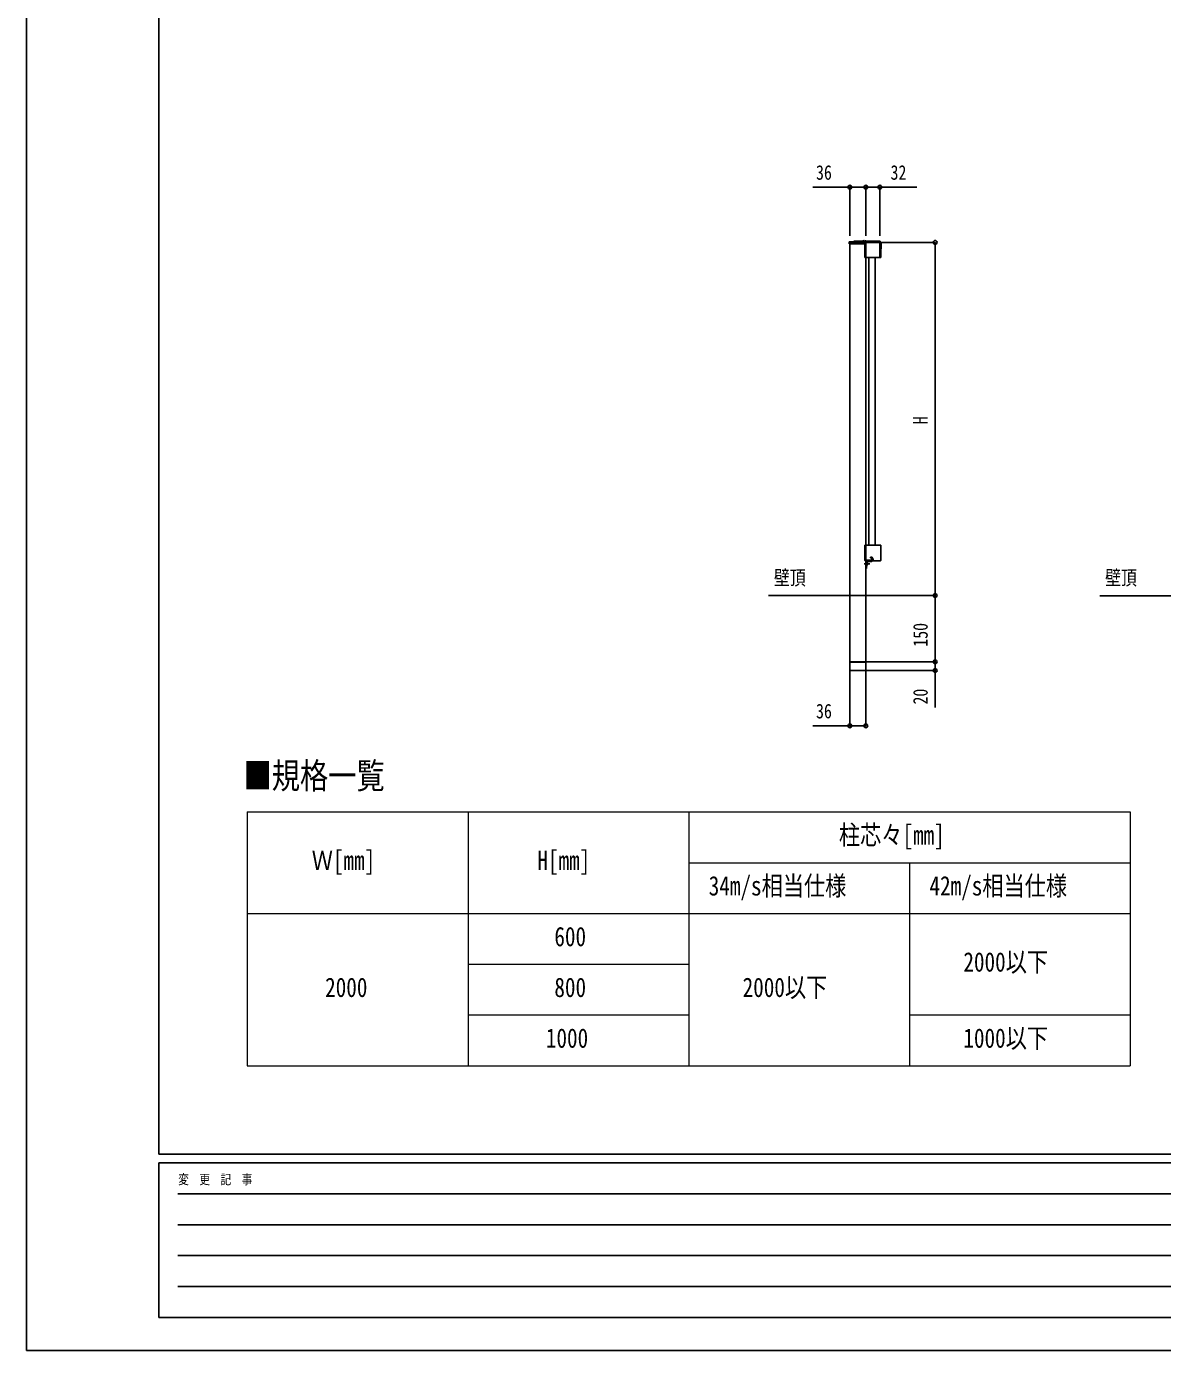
# Model space of a CAD drawing. Units: millimetres, scale not verified. Extents: x -4205 to 4205, y -2970 to 2970.
# Drawn here: x -4205 to -1632, y -2970 to 29 of the extents above; entities that cross this region are included whole.
import ezdxf
from ezdxf.enums import TextEntityAlignment as Align

# ---------------------------------------------------------------- set-up
doc = ezdxf.new("R2010")
doc.units = ezdxf.units.MM
doc.header["$LTSCALE"] = 12
doc.layers.add('0-1_TABLE1', color=7, linetype='Continuous', lineweight=18)
for name, color, linetype in [('0-2_USER1', 3, 'Continuous'), ('0-3_YKK_A1', 4, 'Continuous'), ('0-4_YKK_D', 6, 'Continuous'), ('0-5_YKK_ZWAK', 7, 'Continuous')]:
    doc.layers.add(name, color=color, linetype=linetype)
doc.styles.add('ＭＳ ゴシック', font='')
doc.styles.get('ＭＳ ゴシック').set_extended_font_data('MS Gothic')

msp = doc.modelspace()

# ---------------------------------------------------------------- linework, layer by layer
at = {"layer": '0-1_TABLE1'}
for p, q in [((-3704.98, -1750), (-1704.98, -1750)), ((-3704.98, -1750), (-3704.98, -2325)), ((-3204.98, -1750), (-3204.98, -2325)), ((-2704.98, -1750), (-2704.98, -2325)), ((-1704.98, -1750), (-1704.98, -2325)), ((-2704.98, -1865), (-1704.98, -1865)), ((-2204.98, -1865), (-2204.98, -2325)), ((-3704.98, -1980), (-1704.98, -1980)), ((-3204.98, -2095), (-2704.98, -2095)), ((-3204.98, -2210), (-2704.98, -2210)), ((-2204.98, -2210), (-1704.98, -2210)), ((-3704.98, -2325), (-1704.98, -2325))]:
    msp.add_line(p, q, dxfattribs=at)
at = {"layer": '0-3_YKK_A1'}
for p, q in [((-2341.98, -463), (-2341.98, -460)), ((-2308.48, -463), (-2341.98, -463)), ((-2340.48, -458.5), (-2272.99, -458.5)), ((-2340.48, -460), (-2340.48, -463)), ((-2339.98, -1260), (-2339.98, -463.1)), ((-2330.68, -457.5), (-2272.69, -457.5)), ((-2311.16, -458.5), (-2303.2, -458.5)), ((-2309.43, -460), (-2309.43, -458.5)), ((-2303.98, -458.5), (-2308.48, -463)), ((-2306.04, -458.29), (-2307.18, -458.9)), ((-2306.76, -456.02), (-2306.76, -456.9)), ((-2306.21, -459.8), (-2306.21, -493.3)), ((-2305.11, -456.42), (-2306.04, -458.29)), ((-2305.99, -458.5), (-2305.99, -460.51)), ((-2270.73, -458.82), (-2305.23, -458.82)), ((-2304.93, -460), (-2304.93, -458.5)), ((-2303.98, -460), (-2303.98, -1183)), ((-2303.7, -458.5), (-2303.7, -460)), ((-2302.28, -458.5), (-2302.28, -460)), ((-2288.7, -458.5), (-2288.7, -460)), ((-2287.28, -458.5), (-2287.28, -460)), ((-2272.27, -493.5), (-2271.98, -460)), ((-2270.77, -493.51), (-2270.49, -461.02)), ((-2269.75, -493.3), (-2269.75, -459.8)), ((-2269.73, -489.02), (-2269.49, -460.73)), ((-2305.23, -494.28), (-2305.01, -494.28)), ((-2305.01, -494.28), (-2304.73, -494.09)), ((-2297.48, -494.09), (-2297.48, -1145.91)), ((-2295.98, -494.02), (-2279.98, -494.02)), ((-2282.48, -1145.98), (-2282.48, -494.02)), ((-2279.98, -494.02), (-2278.98, -494.09)), ((-2278.98, -494.09), (-2271.23, -494.09)), ((-2272.27, -493.5), (-2270.77, -493.51)), ((-2270.95, -494.28), (-2271.23, -494.09)), ((-2270.95, -494.28), (-2270.73, -494.28)), ((-2306.21, -1180.2), (-2306.21, -1146.7)), ((-2305.23, -1145.72), (-2305.01, -1145.72)), ((-2305.01, -1145.72), (-2304.73, -1145.91)), ((-2295.98, -1145.98), (-2279.98, -1145.98)), ((-2279.98, -1145.98), (-2278.98, -1145.91)), ((-2278.98, -1145.91), (-2271.23, -1145.91)), ((-2270.95, -1145.72), (-2271.23, -1145.91)), ((-2270.95, -1145.72), (-2270.73, -1145.72)), ((-2269.75, -1146.7), (-2269.75, -1180.2)), ((-2294.98, -1188), (-2308.02, -1188)), ((-2270.73, -1181.18), (-2305.23, -1181.18)), ((-2303.98, -1199), (-2303.98, -1182.5)), ((-2303.98, -1199), (-2303.98, -1260)), ((-2302.48, -1199), (-2303.98, -1199)), ((-2302.48, -1199), (-2303.98, -1199)), ((-2302.48, -1182), (-2302.48, -1199)), ((-2302.48, -1183.75), (-2302.48, -1190)), ((-2302.48, -1183.75), (-2301.97, -1183.75)), ((-2302.48, -1192.25), (-2302.48, -1186)), ((-2302.48, -1192.25), (-2301.97, -1192.25)), ((-2301.98, -1181.5), (-2291.18, -1181.5)), ((-2301.97, -1183.75), (-2301.97, -1190)), ((-2301.97, -1192.25), (-2301.97, -1186)), ((-2290.68, -1180), (-2301.48, -1180)), ((-2301.48, -1193), (-2301.48, -1183.5)), ((-2300.48, -1182.5), (-2291.18, -1182.5)), ((-2293.18, -1173), (-2293.68, -1173.5)), ((-2293.18, -1173), (-2290.68, -1173)), ((-2290.18, -1175), (-2290.18, -1179.5)), ((-2288.68, -1175), (-2288.68, -1179)), ((-2287.68, -1177), (-2287.68, -1179)), ((-2234.64, -1260), (-2524.74, -1260)), ((-2303.98, -1260), (-2303.98, -1410)), ((-1358.48, -1260.49), (-1774.2, -1260.49)), ((-1358.48, -1260.49), (-1774.2, -1260.49)), ((-2303.78, -1411), (-2340.18, -1411)), ((-2340.18, -1430), (-2303.78, -1430))]:
    msp.add_line(p, q, dxfattribs=at)
for points in [[(-2271.98, -460), (-2305.48, -460), (-2340.48, -460)], [(-2309.26, -456.42), (-2308.33, -458.29), (-2307.18, -458.9)], [(-2307.61, -456.02), (-2307.61, -456.9), (-2306.76, -456.9)], [(-2304.73, -494.09), (-2296.98, -494.09), (-2295.98, -494.02)], [(-2304.73, -1145.91), (-2296.98, -1145.91), (-2295.98, -1145.98)], [(-2300.38, -1185.92), (-2302.29, -1186.85), (-2302.9, -1188)], [(-2300.38, -1190.07), (-2302.29, -1189.14), (-2302.9, -1188)], [(-2293.68, -1173.5), (-2293.68, -1174.5), (-2290.68, -1174.5)], [(-2303.98, -1410), (-2339.98, -1410), (-2339.98, -1260)], [(-2340.18, -1430), (-2340.18, -1410), (-2303.78, -1410), (-2303.78, -1430)]]:
    msp.add_lwpolyline(points, dxfattribs=at)
for centre, radius, start, end in [((-2340.48, -460), 1.5, 90, 180), ((-2330.68, -458.5), 1, 90, 180), ((-2311.16, -458.23), 0.274, 142.28591, 270), ((-2307.18, -461.3), 5.3, 94.59941, 142.28591), ((-2307.18, -461.3), 5.3, 37.71409, 85.40059), ((-2305.23, -459.8), 0.981, 90, 180), ((-2303.2, -458.23), 0.274, 270, 37.71409), ((-2272.99, -461), 2.5, 359.5, 90), ((-2272.69, -460.7), 3.2, 359.5, 90), ((-2270.73, -459.8), 0.981, 0, 90), ((-2305.23, -493.3), 0.981, 180, 270), ((-2270.73, -489.01), 1, 269.5, 359.5), ((-2270.73, -493.3), 0.981, 270, 0), ((-2305.23, -1146.7), 0.981, 90, 180), ((-2270.73, -1146.7), 0.981, 0, 90), ((-2305.23, -1180.2), 0.981, 180, 270), ((-2301.48, -1182.5), 2.5, 90, 180), ((-2301.98, -1182), 0.5, 90, 180), ((-2302.48, -1193), 1, 270, 0), ((-2302.48, -1193), 1, 270, 0), ((-2305.51, -1188), 5.53, 43.21261, 50.20587), ((-2305.51, -1188), 5.53, 309.79413, 316.78739), ((-2300.48, -1183.5), 1, 90, 180), ((-2305.51, -1188), 5.53, 316.78739, 43.21261), ((-2291.18, -1179), 2.5, 270, 0), ((-2291.18, -1179), 3.5, 270, 0), ((-2290.68, -1175), 2, 0, 90), ((-2290.68, -1175), 0.5, 0, 90), ((-2290.68, -1179.5), 0.5, 270, 0), ((-2288.68, -1177), 1, 0, 90), ((-2270.73, -1180.2), 0.981, 270, 0)]:
    msp.add_arc(centre, radius, start, end, dxfattribs=at)
at = {"layer": '0-4_YKK_D'}
for p, q in [((-2339.98, -445), (-2339.98, -334)), ((-2303.98, -445), (-2303.98, -334)), ((-2303.98, -445), (-2303.98, -334)), ((-2271.98, -445), (-2271.98, -334)), ((-2271.98, -460), (-2145.98, -460)), ((-2146.98, -460), (-2146.98, -1260)), ((-2233.64, -1260), (-2145.98, -1260)), ((-2233.64, -1260), (-2145.98, -1260)), ((-2146.98, -1260), (-2146.98, -1410)), ((-2339.98, -1411), (-2339.98, -1556)), ((-2303.98, -1411), (-2303.98, -1556)), ((-2302.78, -1410), (-2145.98, -1410)), ((-2302.78, -1410), (-2145.98, -1410)), ((-2302.78, -1430), (-2145.98, -1430))]:
    msp.add_line(p, q, dxfattribs=at)
for points in [[(-2303.98, -335), (-2339.98, -335), (-2423.78, -335)], [(-2303.98, -335), (-2271.98, -335), (-2188.18, -335)], [(-2146.98, -1410), (-2146.98, -1430), (-2146.98, -1513.8)], [(-2303.98, -1555), (-2339.98, -1555), (-2423.78, -1555)]]:
    msp.add_lwpolyline(points, dxfattribs=at)
for centre in [(-2339.98, -335), (-2303.98, -335), (-2303.98, -335), (-2271.98, -335), (-2146.98, -460), (-2146.98, -1260), (-2146.98, -1260), (-2146.98, -1410), (-2146.98, -1410), (-2146.98, -1430), (-2339.98, -1555), (-2303.98, -1555)]:
    msp.add_circle(centre, 4.25, dxfattribs=at)
at = {"layer": '0-5_YKK_ZWAK'}
for p, q in [((-3904.98, -2525), (-3904.98, 2775)), ((3895.02, -2525), (-3904.98, -2525)), ((-1304.98, -2545), (-3904.98, -2545)), ((-3904.98, -2895), (-3904.98, -2545)), ((-3862.48, -2615), (-1354.98, -2615)), ((-3862.48, -2685), (-1354.98, -2685)), ((-3862.48, -2755), (-1354.98, -2755)), ((-3862.48, -2825), (-1354.98, -2825)), ((-3904.98, -2895), (-1304.98, -2895))]:
    msp.add_line(p, q, dxfattribs=at)
msp.add_lwpolyline([(-4205, -2970), (4205, -2970), (4205, 2970), (-4205, 2970)], close=True, dxfattribs=at)

# ---------------------------------------------------------------- texts
at = {"layer": '0-1_TABLE1', "style": 'ＭＳ ゴシック', "width": 0.8}
for s, p in [('柱芯々[mm]', (-2364.98, -1837.5)), ('Ｗ[mm]', (-3558.98, -1895)), ('H[mm]', (-3047.78, -1895)), ('34m/s相当仕様', (-2659.78, -1952.5)), ('42m/s相当仕様', (-2159.78, -1952.5)), ('600', (-3009.38, -2067.5)), ('2000以下', (-2082.98, -2125)), ('2000', (-3528.58, -2182.5)), ('800', (-3009.38, -2182.5)), ('2000以下', (-2582.98, -2182.5)), ('1000', (-3028.58, -2297.5)), ('1000以下', (-2082.98, -2297.5))]:
    msp.add_text(s, height=43.99, dxfattribs=at).set_placement(p, align=Align.BOTTOM_LEFT)
at = {"layer": '0-2_USER1', "style": 'ＭＳ ゴシック', "width": 0.8}
for s, height, p in [('壁頂', 32.99, (-2512, -1246)), ('壁頂', 32.99, (-1762, -1246)), ('■規格一覧', 58.65, (-3713.53, -1715))]:
    msp.add_text(s, height=height, dxfattribs=at).set_placement(p, align=Align.BOTTOM_LEFT)
at = {"layer": '0-4_YKK_D', "style": 'ＭＳ ゴシック', "width": 0.8}
for s, p in [('36', (-2416.78, -328)), ('32', (-2247.98, -328)), ('36', (-2416.78, -1548))]:
    msp.add_text(s, height=32.99, dxfattribs=at).set_placement(p, align=Align.BOTTOM_LEFT)
for s, p in [('H', (-2153.98, -872)), ('150', (-2153.98, -1375.8)), ('20', (-2153.98, -1506.8))]:
    msp.add_text(s, height=32.99, rotation=90, dxfattribs=at).set_placement(p, align=Align.BOTTOM_LEFT)
at = {"layer": '0-5_YKK_ZWAK', "style": 'ＭＳ ゴシック', "width": 0.8}
msp.add_text('変  更  記  事', height=21.99, dxfattribs=at).set_placement((-3861.31, -2600), align=Align.BOTTOM_LEFT)

doc.saveas('drawing.dxf')
